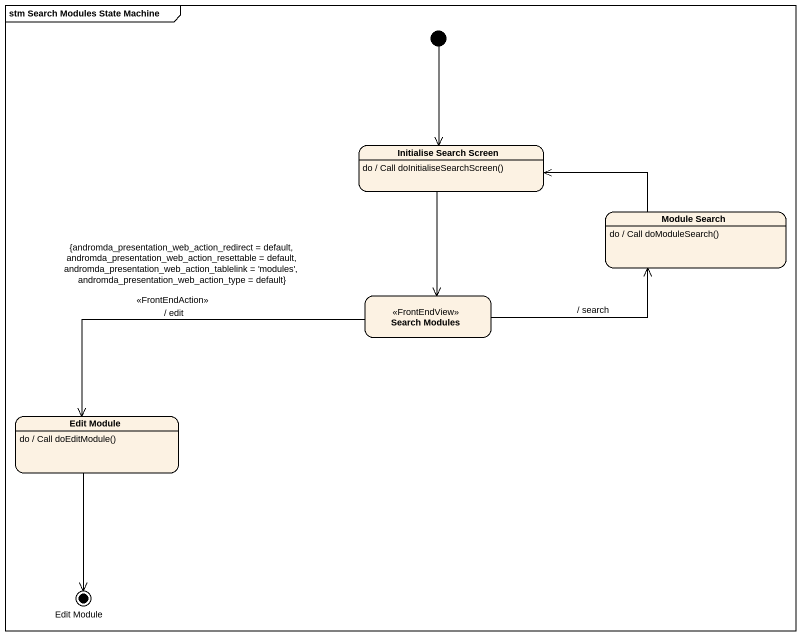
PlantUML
@startuml
mainframe stm Search Modules State Machine
hide empty description
state "Initialise Search Screen" as Initialise_Search_Screen
Initialise_Search_Screen : do / Call doInitialiseSearchScreen()
state "Module Search" as Module_Search
Module_Search : do / Call doModuleSearch()
state "Search Modules" as Search_Modules <<FrontEndView>>
state "Edit Module" as Edit_Module
Edit_Module : do / Call doEditModule()
state "Edit Module" as Edit_Module_2 <<end>>
[*] --> Initialise_Search_Screen
Initialise_Search_Screen --> Search_Modules
Module_Search -left-> Initialise_Search_Screen
Search_Modules -right-> Module_Search : / search
Search_Modules -left-> Edit_Module : {andromda_presentation_web_action_redirect = default, andromda_presentation_web_action_resettable = default, andromda_presentation_web_action_tablelink = 'modules', andromda_presentation_web_action_type = default}\n<<FrontEndAction>>\n/ edit
Edit_Module --> Edit_Module_2
@enduml
